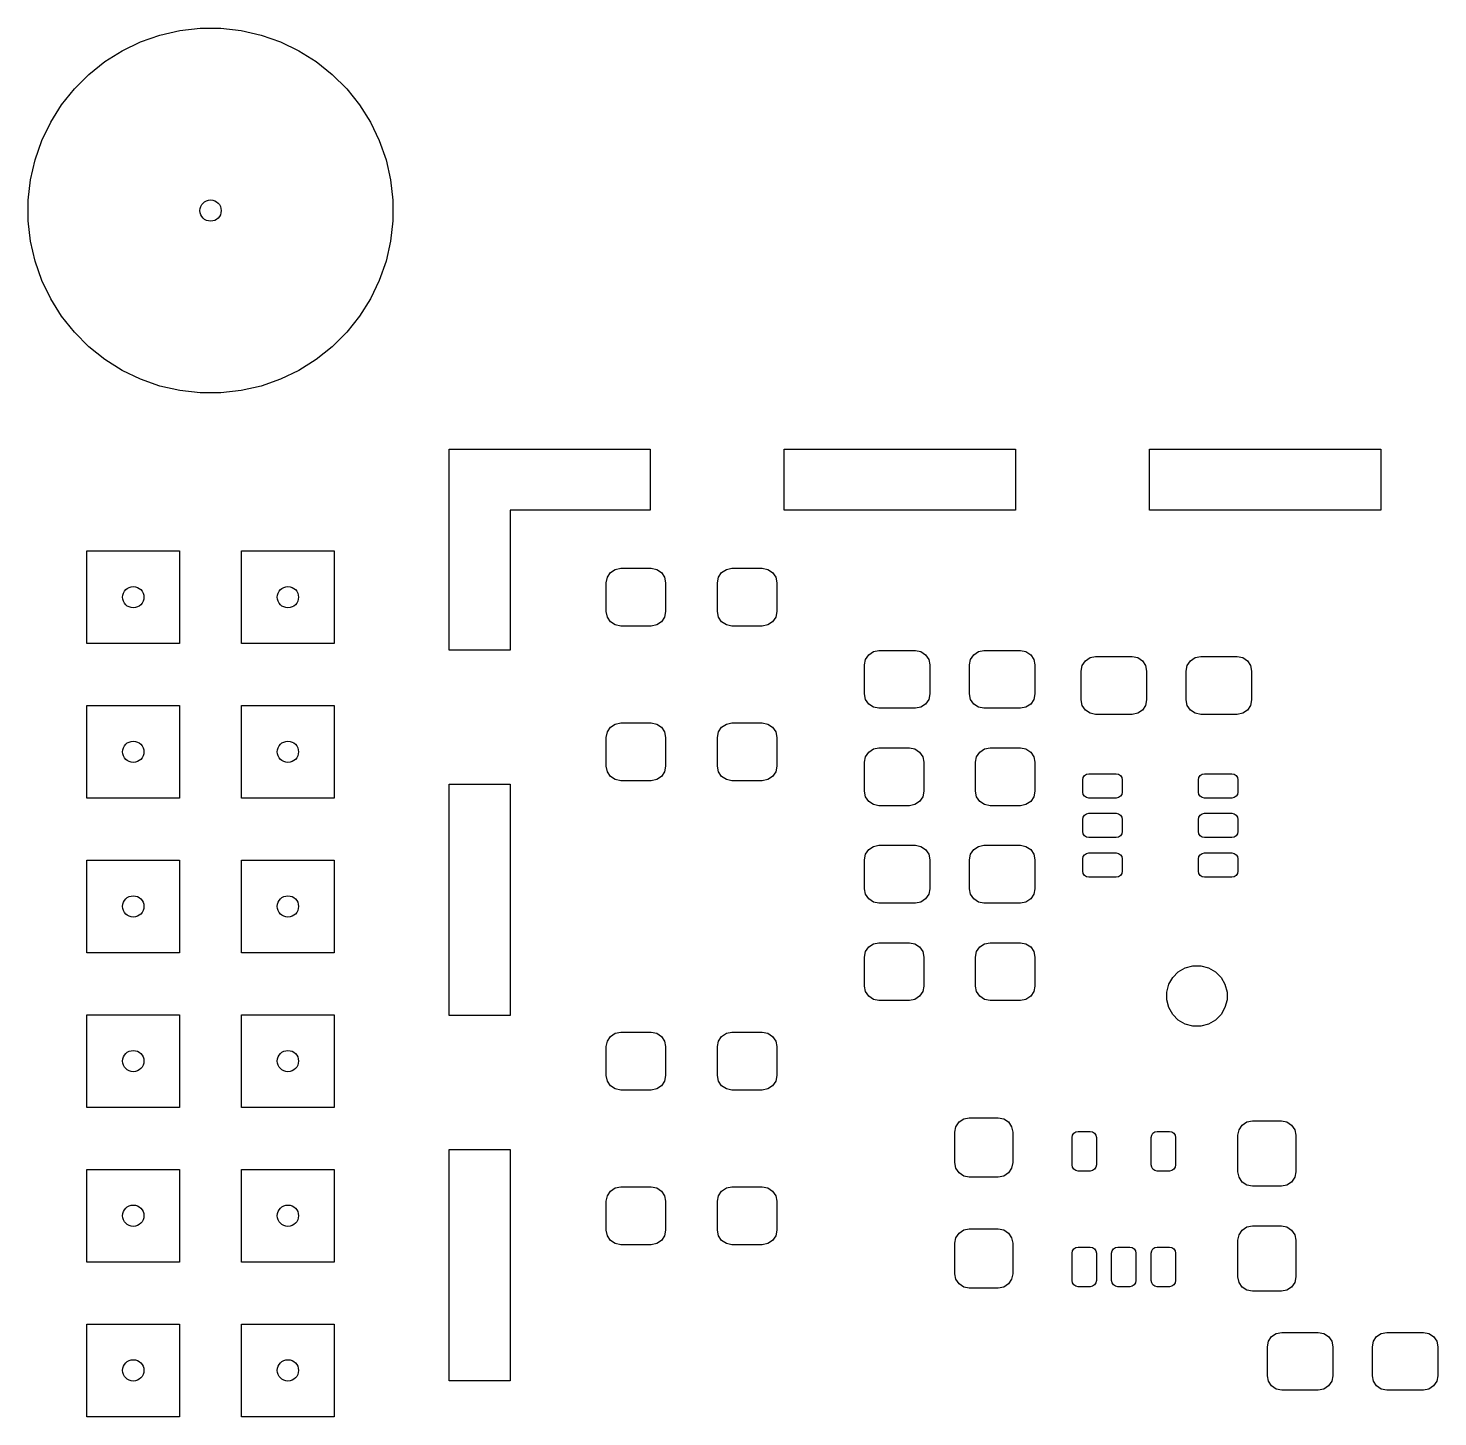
# Model space of a CAD drawing. Header units: inches. Extents: x 4.92 to 6.76, y -5.04 to -3.21.
# Drawn here: x 4.921 to 5.833, y -4.107 to -3.209 of the extents above; entities that cross this region are included whole.
import ezdxf

# ---------------------------------------------------------------- set-up
doc = ezdxf.new("R2010")
doc.units = ezdxf.units.IN
doc.header["$MEASUREMENT"] = 0
doc.layers.add('BLACK', color=250, linetype='CONTINUOUS')

msp = doc.modelspace()

# ---------------------------------------------------------------- linework, layer by layer
at = {"layer": 'BLACK', "linetype": 'CONTINUOUS'}
for p, q in [((4.98224, -3.2234), (4.99417, -3.21765)), ((4.99417, -3.21765), (5.00667, -3.21328)), ((5.00667, -3.21328), (5.01959, -3.21033)), ((5.01959, -3.21033), (5.03275, -3.20885)), ((5.03275, -3.20885), (5.04599, -3.20885)), ((5.04599, -3.20885), (5.05915, -3.21033)), ((5.05915, -3.21033), (5.07207, -3.21328)), ((5.07207, -3.21328), (5.08457, -3.21765)), ((5.08457, -3.21765), (5.0965, -3.2234)), ((4.97102, -3.23045), (4.98224, -3.2234)), ((5.0965, -3.2234), (5.10772, -3.23045)), ((4.96067, -3.2387), (4.97102, -3.23045)), ((5.10772, -3.23045), (5.11807, -3.2387)), ((4.9513, -3.24807), (4.96067, -3.2387)), ((5.11807, -3.2387), (5.12744, -3.24807)), ((4.94304, -3.25842), (4.9513, -3.24807)), ((5.12744, -3.24807), (5.1357, -3.25842)), ((4.936, -3.26964), (4.94304, -3.25842)), ((5.1357, -3.25842), (5.14274, -3.26964)), ((4.93025, -3.28157), (4.936, -3.26964)), ((5.14274, -3.26964), (5.14849, -3.28157)), ((4.92588, -3.29407), (4.93025, -3.28157)), ((5.14849, -3.28157), (5.15286, -3.29407)), ((4.92293, -3.30699), (4.92588, -3.29407)), ((5.15286, -3.29407), (5.15581, -3.30699)), ((4.92145, -3.32015), (4.92293, -3.30699)), ((5.15581, -3.30699), (5.15729, -3.32015)), ((4.92145, -3.33339), (4.92145, -3.32015)), ((5.15729, -3.32015), (5.15729, -3.33339)), ((4.92293, -3.34656), (4.92145, -3.33339)), ((5.15729, -3.33339), (5.15581, -3.34656)), ((4.92588, -3.35947), (4.92293, -3.34656)), ((5.15581, -3.34656), (5.15286, -3.35947)), ((4.93025, -3.37197), (4.92588, -3.35947)), ((5.15286, -3.35947), (5.14849, -3.37197)), ((4.936, -3.3839), (4.93025, -3.37197)), ((5.14849, -3.37197), (5.14274, -3.3839)), ((4.94304, -3.39512), (4.936, -3.3839)), ((5.14274, -3.3839), (5.1357, -3.39512)), ((4.9513, -3.40547), (4.94304, -3.39512)), ((5.1357, -3.39512), (5.12744, -3.40547)), ((4.96067, -3.41484), (4.9513, -3.40547)), ((5.12744, -3.40547), (5.11807, -3.41484)), ((4.97102, -3.4231), (4.96067, -3.41484)), ((5.11807, -3.41484), (5.10772, -3.4231)), ((4.98224, -3.43014), (4.97102, -3.4231)), ((5.10772, -3.4231), (5.0965, -3.43014)), ((4.99417, -3.43589), (4.98224, -3.43014)), ((5.00667, -3.44027), (4.99417, -3.43589)), ((5.08457, -3.43589), (5.07207, -3.44027)), ((5.0965, -3.43014), (5.08457, -3.43589)), ((5.01959, -3.44321), (5.00667, -3.44027)), ((5.03275, -3.4447), (5.01959, -3.44321)), ((5.04599, -3.4447), (5.03275, -3.4447)), ((5.05915, -3.44321), (5.04599, -3.4447)), ((5.07207, -3.44027), (5.05915, -3.44321)), ((5.1937, -3.52047), (5.1937, -3.4811)), ((5.1937, -3.4811), (5.23307, -3.4811)), ((5.23307, -3.4811), (5.32362, -3.4811)), ((5.32362, -3.4811), (5.32362, -3.52047)), ((5.41024, -3.52047), (5.41024, -3.4811)), ((5.41024, -3.4811), (5.55984, -3.4811)), ((5.55984, -3.4811), (5.55984, -3.52047)), ((5.64646, -3.52047), (5.64646, -3.4811)), ((5.64646, -3.4811), (5.79606, -3.4811)), ((5.79606, -3.4811), (5.79606, -3.52047)), ((5.1937, -3.61102), (5.1937, -3.52047)), ((5.32362, -3.52047), (5.23307, -3.52047)), ((5.23307, -3.52047), (5.23307, -3.61102)), ((5.55984, -3.52047), (5.41024, -3.52047)), ((5.79606, -3.52047), (5.64646, -3.52047)), ((4.95937, -3.60677), (4.95937, -3.54677)), ((4.95937, -3.54677), (5.01937, -3.54677)), ((5.01937, -3.54677), (5.01937, -3.60677)), ((5.05937, -3.60677), (5.05937, -3.54677)), ((5.05937, -3.54677), (5.11937, -3.54677)), ((5.11937, -3.54677), (5.11937, -3.60677)), ((5.29528, -3.56742), (5.29599, -3.56384)), ((5.29599, -3.56384), (5.29801, -3.56081)), ((5.29801, -3.56081), (5.30105, -3.55878)), ((5.30105, -3.55878), (5.30463, -3.55807)), ((5.30463, -3.55807), (5.32431, -3.55807)), ((5.32431, -3.55807), (5.32789, -3.55878)), ((5.32789, -3.55878), (5.33092, -3.56081)), ((5.33092, -3.56081), (5.33295, -3.56384)), ((5.33295, -3.56384), (5.33366, -3.56742)), ((5.36713, -3.56742), (5.36784, -3.56384)), ((5.36784, -3.56384), (5.36986, -3.56081)), ((5.36986, -3.56081), (5.3729, -3.55878)), ((5.3729, -3.55878), (5.37648, -3.55807)), ((5.37648, -3.55807), (5.39616, -3.55807)), ((5.39616, -3.55807), (5.39974, -3.55878)), ((5.39974, -3.55878), (5.40277, -3.56081)), ((5.40277, -3.56081), (5.4048, -3.56384)), ((5.4048, -3.56384), (5.40551, -3.56742)), ((5.29528, -3.58612), (5.29528, -3.56742)), ((5.33366, -3.56742), (5.33366, -3.58612)), ((5.36713, -3.58612), (5.36713, -3.56742)), ((5.40551, -3.56742), (5.40551, -3.58612)), ((5.29599, -3.5897), (5.29528, -3.58612)), ((5.29801, -3.59273), (5.29599, -3.5897)), ((5.33295, -3.5897), (5.33092, -3.59273)), ((5.33366, -3.58612), (5.33295, -3.5897)), ((5.36784, -3.5897), (5.36713, -3.58612)), ((5.36986, -3.59273), (5.36784, -3.5897)), ((5.4048, -3.5897), (5.40277, -3.59273)), ((5.40551, -3.58612), (5.4048, -3.5897)), ((5.30105, -3.59476), (5.29801, -3.59273)), ((5.30463, -3.59547), (5.30105, -3.59476)), ((5.32431, -3.59547), (5.30463, -3.59547)), ((5.32789, -3.59476), (5.32431, -3.59547)), ((5.33092, -3.59273), (5.32789, -3.59476)), ((5.3729, -3.59476), (5.36986, -3.59273)), ((5.37648, -3.59547), (5.3729, -3.59476)), ((5.39616, -3.59547), (5.37648, -3.59547)), ((5.39974, -3.59476), (5.39616, -3.59547)), ((5.40277, -3.59273), (5.39974, -3.59476)), ((5.01937, -3.60677), (4.95937, -3.60677)), ((5.11937, -3.60677), (5.05937, -3.60677)), ((5.23307, -3.61102), (5.1937, -3.61102)), ((5.4622, -3.62057), (5.46292, -3.61699)), ((5.46292, -3.61699), (5.46494, -3.61396)), ((5.46494, -3.61396), (5.46798, -3.61193)), ((5.46798, -3.61193), (5.47156, -3.61122)), ((5.47156, -3.61122), (5.49518, -3.61122)), ((5.49518, -3.61122), (5.49876, -3.61193)), ((5.49876, -3.61193), (5.50179, -3.61396)), ((5.50179, -3.61396), (5.50382, -3.61699)), ((5.50382, -3.61699), (5.50453, -3.62057)), ((5.53012, -3.62057), (5.53083, -3.61699)), ((5.53083, -3.61699), (5.53286, -3.61396)), ((5.53286, -3.61396), (5.53589, -3.61193)), ((5.53589, -3.61193), (5.53947, -3.61122)), ((5.53947, -3.61122), (5.56309, -3.61122)), ((5.56309, -3.61122), (5.56667, -3.61193)), ((5.56667, -3.61193), (5.5697, -3.61396)), ((5.5697, -3.61396), (5.57173, -3.61699)), ((5.57173, -3.61699), (5.57244, -3.62057)), ((5.60307, -3.62093), (5.6051, -3.6179)), ((5.6051, -3.6179), (5.60813, -3.61587)), ((5.60813, -3.61587), (5.61171, -3.61516)), ((5.61171, -3.61516), (5.63533, -3.61516)), ((5.63533, -3.61516), (5.63891, -3.61587)), ((5.63891, -3.61587), (5.64195, -3.6179)), ((5.64195, -3.6179), (5.64397, -3.62093)), ((5.67099, -3.62093), (5.67301, -3.6179)), ((5.67301, -3.6179), (5.67605, -3.61587)), ((5.67605, -3.61587), (5.67963, -3.61516)), ((5.67963, -3.61516), (5.70325, -3.61516)), ((5.70325, -3.61516), (5.70683, -3.61587)), ((5.70683, -3.61587), (5.70986, -3.6179)), ((5.70986, -3.6179), (5.71189, -3.62093)), ((5.4622, -3.63927), (5.4622, -3.62057)), ((5.50453, -3.62057), (5.50453, -3.63927)), ((5.53012, -3.63927), (5.53012, -3.62057)), ((5.57244, -3.62057), (5.57244, -3.63927)), ((5.60236, -3.62451), (5.60307, -3.62093)), ((5.60236, -3.64321), (5.60236, -3.62451)), ((5.64397, -3.62093), (5.64469, -3.62451)), ((5.64469, -3.62451), (5.64469, -3.64321)), ((5.67028, -3.62451), (5.67099, -3.62093)), ((5.67028, -3.64321), (5.67028, -3.62451)), ((5.71189, -3.62093), (5.7126, -3.62451)), ((5.7126, -3.62451), (5.7126, -3.64321)), ((5.46292, -3.64285), (5.4622, -3.63927)), ((5.46494, -3.64588), (5.46292, -3.64285)), ((5.46798, -3.64791), (5.46494, -3.64588)), ((5.50179, -3.64588), (5.49876, -3.64791)), ((5.50382, -3.64285), (5.50179, -3.64588)), ((5.50453, -3.63927), (5.50382, -3.64285)), ((5.53083, -3.64285), (5.53012, -3.63927)), ((5.53286, -3.64588), (5.53083, -3.64285)), ((5.53589, -3.64791), (5.53286, -3.64588)), ((5.5697, -3.64588), (5.56667, -3.64791)), ((5.57173, -3.64285), (5.5697, -3.64588)), ((5.57244, -3.63927), (5.57173, -3.64285)), ((5.60307, -3.64679), (5.60236, -3.64321)), ((5.64469, -3.64321), (5.64397, -3.64679)), ((5.67099, -3.64679), (5.67028, -3.64321)), ((5.7126, -3.64321), (5.71189, -3.64679)), ((4.95937, -3.70677), (4.95937, -3.64677)), ((4.95937, -3.64677), (5.01937, -3.64677)), ((5.01937, -3.64677), (5.01937, -3.70677)), ((5.05937, -3.70677), (5.05937, -3.64677)), ((5.05937, -3.64677), (5.11937, -3.64677)), ((5.11937, -3.64677), (5.11937, -3.70677)), ((5.47156, -3.64862), (5.46798, -3.64791)), ((5.49518, -3.64862), (5.47156, -3.64862)), ((5.49876, -3.64791), (5.49518, -3.64862)), ((5.53947, -3.64862), (5.53589, -3.64791)), ((5.56309, -3.64862), (5.53947, -3.64862)), ((5.56667, -3.64791), (5.56309, -3.64862)), ((5.6051, -3.64982), (5.60307, -3.64679)), ((5.60813, -3.65185), (5.6051, -3.64982)), ((5.61171, -3.65256), (5.60813, -3.65185)), ((5.63533, -3.65256), (5.61171, -3.65256)), ((5.63891, -3.65185), (5.63533, -3.65256)), ((5.64195, -3.64982), (5.63891, -3.65185)), ((5.64397, -3.64679), (5.64195, -3.64982)), ((5.67301, -3.64982), (5.67099, -3.64679)), ((5.67605, -3.65185), (5.67301, -3.64982)), ((5.67963, -3.65256), (5.67605, -3.65185)), ((5.70325, -3.65256), (5.67963, -3.65256)), ((5.70683, -3.65185), (5.70325, -3.65256)), ((5.70986, -3.64982), (5.70683, -3.65185)), ((5.71189, -3.64679), (5.70986, -3.64982)), ((5.29528, -3.66742), (5.29599, -3.66384)), ((5.29599, -3.66384), (5.29801, -3.66081)), ((5.29801, -3.66081), (5.30105, -3.65878)), ((5.30105, -3.65878), (5.30463, -3.65807)), ((5.30463, -3.65807), (5.32431, -3.65807)), ((5.32431, -3.65807), (5.32789, -3.65878)), ((5.32789, -3.65878), (5.33092, -3.66081)), ((5.33092, -3.66081), (5.33295, -3.66384)), ((5.33295, -3.66384), (5.33366, -3.66742)), ((5.36713, -3.66742), (5.36784, -3.66384)), ((5.36784, -3.66384), (5.36986, -3.66081)), ((5.36986, -3.66081), (5.3729, -3.65878)), ((5.3729, -3.65878), (5.37648, -3.65807)), ((5.37648, -3.65807), (5.39616, -3.65807)), ((5.39616, -3.65807), (5.39974, -3.65878)), ((5.39974, -3.65878), (5.40277, -3.66081)), ((5.40277, -3.66081), (5.4048, -3.66384)), ((5.4048, -3.66384), (5.40551, -3.66742)), ((5.29528, -3.68612), (5.29528, -3.66742)), ((5.33366, -3.66742), (5.33366, -3.68612)), ((5.36713, -3.68612), (5.36713, -3.66742)), ((5.40551, -3.66742), (5.40551, -3.68612)), ((5.4622, -3.68356), (5.46292, -3.67998)), ((5.46292, -3.67998), (5.46494, -3.67695)), ((5.46494, -3.67695), (5.46798, -3.67492)), ((5.46798, -3.67492), (5.47156, -3.67421)), ((5.47156, -3.67421), (5.49124, -3.67421)), ((5.49124, -3.67421), (5.49482, -3.67492)), ((5.49482, -3.67492), (5.49785, -3.67695)), ((5.49785, -3.67695), (5.49988, -3.67998)), ((5.49988, -3.67998), (5.50059, -3.68356)), ((5.53406, -3.68356), (5.53477, -3.67998)), ((5.53477, -3.67998), (5.53679, -3.67695)), ((5.53679, -3.67695), (5.53983, -3.67492)), ((5.53983, -3.67492), (5.54341, -3.67421)), ((5.54341, -3.67421), (5.56309, -3.67421)), ((5.56309, -3.67421), (5.56667, -3.67492)), ((5.56667, -3.67492), (5.5697, -3.67695)), ((5.5697, -3.67695), (5.57173, -3.67998)), ((5.57173, -3.67998), (5.57244, -3.68356)), ((5.29599, -3.6897), (5.29528, -3.68612)), ((5.29801, -3.69273), (5.29599, -3.6897)), ((5.33295, -3.6897), (5.33092, -3.69273)), ((5.33366, -3.68612), (5.33295, -3.6897)), ((5.36784, -3.6897), (5.36713, -3.68612)), ((5.36986, -3.69273), (5.36784, -3.6897)), ((5.4048, -3.6897), (5.40277, -3.69273)), ((5.40551, -3.68612), (5.4048, -3.6897)), ((5.4622, -3.70226), (5.4622, -3.68356)), ((5.50059, -3.68356), (5.50059, -3.70226)), ((5.53406, -3.70226), (5.53406, -3.68356)), ((5.57244, -3.68356), (5.57244, -3.70226)), ((5.6045, -3.6921), (5.60578, -3.69124)), ((5.60578, -3.69124), (5.60728, -3.69094)), ((5.60728, -3.69094), (5.625, -3.69094)), ((5.625, -3.69094), (5.62651, -3.69124)), ((5.62651, -3.69124), (5.62778, -3.6921)), ((5.6793, -3.6921), (5.68058, -3.69124)), ((5.68058, -3.69124), (5.68209, -3.69094)), ((5.68209, -3.69094), (5.6998, -3.69094)), ((5.6998, -3.69094), (5.70131, -3.69124)), ((5.70131, -3.69124), (5.70259, -3.6921)), ((5.1937, -3.84724), (5.1937, -3.69764)), ((5.1937, -3.69764), (5.23307, -3.69764)), ((5.23307, -3.69764), (5.23307, -3.84724)), ((5.30105, -3.69476), (5.29801, -3.69273)), ((5.30463, -3.69547), (5.30105, -3.69476)), ((5.32431, -3.69547), (5.30463, -3.69547)), ((5.32789, -3.69476), (5.32431, -3.69547)), ((5.33092, -3.69273), (5.32789, -3.69476)), ((5.3729, -3.69476), (5.36986, -3.69273)), ((5.37648, -3.69547), (5.3729, -3.69476)), ((5.39616, -3.69547), (5.37648, -3.69547)), ((5.39974, -3.69476), (5.39616, -3.69547)), ((5.40277, -3.69273), (5.39974, -3.69476)), ((5.60335, -3.69488), (5.60365, -3.69338)), ((5.60335, -3.70276), (5.60335, -3.69488)), ((5.60365, -3.69338), (5.6045, -3.6921)), ((5.62778, -3.6921), (5.62864, -3.69338)), ((5.62864, -3.69338), (5.62894, -3.69488)), ((5.62894, -3.69488), (5.62894, -3.70276)), ((5.67815, -3.69488), (5.67845, -3.69338)), ((5.67815, -3.70276), (5.67815, -3.69488)), ((5.67845, -3.69338), (5.6793, -3.6921)), ((5.70259, -3.6921), (5.70344, -3.69338)), ((5.70344, -3.69338), (5.70374, -3.69488)), ((5.70374, -3.69488), (5.70374, -3.70276)), ((5.01937, -3.70677), (4.95937, -3.70677)), ((5.11937, -3.70677), (5.05937, -3.70677)), ((5.46292, -3.70584), (5.4622, -3.70226)), ((5.46494, -3.70888), (5.46292, -3.70584)), ((5.46798, -3.7109), (5.46494, -3.70888)), ((5.49785, -3.70888), (5.49482, -3.7109)), ((5.49988, -3.70584), (5.49785, -3.70888)), ((5.50059, -3.70226), (5.49988, -3.70584)), ((5.53477, -3.70584), (5.53406, -3.70226)), ((5.53679, -3.70888), (5.53477, -3.70584)), ((5.53983, -3.7109), (5.53679, -3.70888)), ((5.5697, -3.70888), (5.56667, -3.7109)), ((5.57173, -3.70584), (5.5697, -3.70888)), ((5.57244, -3.70226), (5.57173, -3.70584)), ((5.60365, -3.70426), (5.60335, -3.70276)), ((5.6045, -3.70554), (5.60365, -3.70426)), ((5.60578, -3.70639), (5.6045, -3.70554)), ((5.60728, -3.70669), (5.60578, -3.70639)), ((5.625, -3.70669), (5.60728, -3.70669)), ((5.62651, -3.70639), (5.625, -3.70669)), ((5.62778, -3.70554), (5.62651, -3.70639)), ((5.62864, -3.70426), (5.62778, -3.70554)), ((5.62894, -3.70276), (5.62864, -3.70426)), ((5.67845, -3.70426), (5.67815, -3.70276)), ((5.6793, -3.70554), (5.67845, -3.70426)), ((5.68058, -3.70639), (5.6793, -3.70554)), ((5.68209, -3.70669), (5.68058, -3.70639)), ((5.6998, -3.70669), (5.68209, -3.70669)), ((5.70131, -3.70639), (5.6998, -3.70669)), ((5.70259, -3.70554), (5.70131, -3.70639)), ((5.70344, -3.70426), (5.70259, -3.70554)), ((5.70374, -3.70276), (5.70344, -3.70426)), ((5.47156, -3.71161), (5.46798, -3.7109)), ((5.49124, -3.71161), (5.47156, -3.71161)), ((5.49482, -3.7109), (5.49124, -3.71161)), ((5.54341, -3.71161), (5.53983, -3.7109)), ((5.56309, -3.71161), (5.54341, -3.71161)), ((5.56667, -3.7109), (5.56309, -3.71161)), ((5.60335, -3.72047), (5.60365, -3.71897)), ((5.60365, -3.71897), (5.6045, -3.71769)), ((5.6045, -3.71769), (5.60578, -3.71684)), ((5.60578, -3.71684), (5.60728, -3.71654)), ((5.60728, -3.71654), (5.625, -3.71654)), ((5.625, -3.71654), (5.62651, -3.71684)), ((5.62651, -3.71684), (5.62778, -3.71769)), ((5.62778, -3.71769), (5.62864, -3.71897)), ((5.62864, -3.71897), (5.62894, -3.72047)), ((5.67815, -3.72047), (5.67845, -3.71897)), ((5.67845, -3.71897), (5.6793, -3.71769)), ((5.6793, -3.71769), (5.68058, -3.71684)), ((5.68058, -3.71684), (5.68209, -3.71654)), ((5.68209, -3.71654), (5.6998, -3.71654)), ((5.6998, -3.71654), (5.70131, -3.71684)), ((5.70131, -3.71684), (5.70259, -3.71769)), ((5.70259, -3.71769), (5.70344, -3.71897)), ((5.70344, -3.71897), (5.70374, -3.72047)), ((5.60335, -3.72835), (5.60335, -3.72047)), ((5.62894, -3.72047), (5.62894, -3.72835)), ((5.67815, -3.72835), (5.67815, -3.72047)), ((5.70374, -3.72047), (5.70374, -3.72835)), ((5.46798, -3.73792), (5.47156, -3.7372)), ((5.47156, -3.7372), (5.49518, -3.7372)), ((5.49518, -3.7372), (5.49876, -3.73792)), ((5.53589, -3.73792), (5.53947, -3.7372)), ((5.53947, -3.7372), (5.56309, -3.7372)), ((5.56309, -3.7372), (5.56667, -3.73792)), ((5.60365, -3.72985), (5.60335, -3.72835)), ((5.6045, -3.73113), (5.60365, -3.72985)), ((5.60578, -3.73198), (5.6045, -3.73113)), ((5.60728, -3.73228), (5.60578, -3.73198)), ((5.625, -3.73228), (5.60728, -3.73228)), ((5.62651, -3.73198), (5.625, -3.73228)), ((5.62778, -3.73113), (5.62651, -3.73198)), ((5.62864, -3.72985), (5.62778, -3.73113)), ((5.62894, -3.72835), (5.62864, -3.72985)), ((5.67845, -3.72985), (5.67815, -3.72835)), ((5.6793, -3.73113), (5.67845, -3.72985)), ((5.68058, -3.73198), (5.6793, -3.73113)), ((5.68209, -3.73228), (5.68058, -3.73198)), ((5.6998, -3.73228), (5.68209, -3.73228)), ((5.70131, -3.73198), (5.6998, -3.73228)), ((5.70259, -3.73113), (5.70131, -3.73198)), ((5.70344, -3.72985), (5.70259, -3.73113)), ((5.70374, -3.72835), (5.70344, -3.72985)), ((5.4622, -3.74656), (5.46292, -3.74298)), ((5.46292, -3.74298), (5.46494, -3.73994)), ((5.46494, -3.73994), (5.46798, -3.73792)), ((5.49876, -3.73792), (5.50179, -3.73994)), ((5.50179, -3.73994), (5.50382, -3.74298)), ((5.50382, -3.74298), (5.50453, -3.74656)), ((5.53012, -3.74656), (5.53083, -3.74298)), ((5.53083, -3.74298), (5.53286, -3.73994)), ((5.53286, -3.73994), (5.53589, -3.73792)), ((5.56667, -3.73792), (5.5697, -3.73994)), ((5.5697, -3.73994), (5.57173, -3.74298)), ((5.57173, -3.74298), (5.57244, -3.74656)), ((5.60335, -3.74606), (5.60365, -3.74456)), ((5.60335, -3.75394), (5.60335, -3.74606)), ((5.60365, -3.74456), (5.6045, -3.74328)), ((5.6045, -3.74328), (5.60578, -3.74243)), ((5.60578, -3.74243), (5.60728, -3.74213)), ((5.60728, -3.74213), (5.625, -3.74213)), ((5.625, -3.74213), (5.62651, -3.74243)), ((5.62651, -3.74243), (5.62778, -3.74328)), ((5.62778, -3.74328), (5.62864, -3.74456)), ((5.62864, -3.74456), (5.62894, -3.74606)), ((5.62894, -3.74606), (5.62894, -3.75394)), ((5.67815, -3.74606), (5.67845, -3.74456)), ((5.67815, -3.75394), (5.67815, -3.74606)), ((5.67845, -3.74456), (5.6793, -3.74328)), ((5.6793, -3.74328), (5.68058, -3.74243)), ((5.68058, -3.74243), (5.68209, -3.74213)), ((5.68209, -3.74213), (5.6998, -3.74213)), ((5.6998, -3.74213), (5.70131, -3.74243)), ((5.70131, -3.74243), (5.70259, -3.74328)), ((5.70259, -3.74328), (5.70344, -3.74456)), ((5.70344, -3.74456), (5.70374, -3.74606)), ((5.70374, -3.74606), (5.70374, -3.75394)), ((4.95937, -3.80677), (4.95937, -3.74677)), ((4.95937, -3.74677), (5.01937, -3.74677)), ((5.01937, -3.74677), (5.01937, -3.80677)), ((5.05937, -3.80677), (5.05937, -3.74677)), ((5.05937, -3.74677), (5.11937, -3.74677)), ((5.11937, -3.74677), (5.11937, -3.80677)), ((5.4622, -3.76526), (5.4622, -3.74656)), ((5.50453, -3.74656), (5.50453, -3.76526)), ((5.53012, -3.76526), (5.53012, -3.74656)), ((5.57244, -3.74656), (5.57244, -3.76526)), ((5.60365, -3.75544), (5.60335, -3.75394)), ((5.6045, -3.75672), (5.60365, -3.75544)), ((5.62864, -3.75544), (5.62778, -3.75672)), ((5.62894, -3.75394), (5.62864, -3.75544)), ((5.67845, -3.75544), (5.67815, -3.75394)), ((5.6793, -3.75672), (5.67845, -3.75544)), ((5.70344, -3.75544), (5.70259, -3.75672)), ((5.70374, -3.75394), (5.70344, -3.75544)), ((5.60578, -3.75757), (5.6045, -3.75672)), ((5.60728, -3.75787), (5.60578, -3.75757)), ((5.625, -3.75787), (5.60728, -3.75787)), ((5.62651, -3.75757), (5.625, -3.75787)), ((5.62778, -3.75672), (5.62651, -3.75757)), ((5.68058, -3.75757), (5.6793, -3.75672)), ((5.68209, -3.75787), (5.68058, -3.75757)), ((5.6998, -3.75787), (5.68209, -3.75787)), ((5.70131, -3.75757), (5.6998, -3.75787)), ((5.70259, -3.75672), (5.70131, -3.75757)), ((5.46292, -3.76883), (5.4622, -3.76526)), ((5.46494, -3.77187), (5.46292, -3.76883)), ((5.46798, -3.77389), (5.46494, -3.77187)), ((5.50179, -3.77187), (5.49876, -3.77389)), ((5.50382, -3.76883), (5.50179, -3.77187)), ((5.50453, -3.76526), (5.50382, -3.76883)), ((5.53083, -3.76883), (5.53012, -3.76526)), ((5.53286, -3.77187), (5.53083, -3.76883)), ((5.53589, -3.77389), (5.53286, -3.77187)), ((5.5697, -3.77187), (5.56667, -3.77389)), ((5.57173, -3.76883), (5.5697, -3.77187)), ((5.57244, -3.76526), (5.57173, -3.76883)), ((5.47156, -3.77461), (5.46798, -3.77389)), ((5.49518, -3.77461), (5.47156, -3.77461)), ((5.49876, -3.77389), (5.49518, -3.77461)), ((5.53947, -3.77461), (5.53589, -3.77389)), ((5.56309, -3.77461), (5.53947, -3.77461)), ((5.56667, -3.77389), (5.56309, -3.77461)), ((5.46494, -3.80294), (5.46798, -3.80091)), ((5.46798, -3.80091), (5.47156, -3.8002)), ((5.47156, -3.8002), (5.49124, -3.8002)), ((5.49124, -3.8002), (5.49482, -3.80091)), ((5.49482, -3.80091), (5.49785, -3.80294)), ((5.53679, -3.80294), (5.53983, -3.80091)), ((5.53983, -3.80091), (5.54341, -3.8002)), ((5.54341, -3.8002), (5.56309, -3.8002)), ((5.56309, -3.8002), (5.56667, -3.80091)), ((5.56667, -3.80091), (5.5697, -3.80294)), ((5.01937, -3.80677), (4.95937, -3.80677)), ((5.11937, -3.80677), (5.05937, -3.80677)), ((5.4622, -3.80955), (5.46292, -3.80597)), ((5.4622, -3.82825), (5.4622, -3.80955)), ((5.46292, -3.80597), (5.46494, -3.80294)), ((5.49785, -3.80294), (5.49988, -3.80597)), ((5.49988, -3.80597), (5.50059, -3.80955)), ((5.50059, -3.80955), (5.50059, -3.82825)), ((5.53406, -3.80955), (5.53477, -3.80597)), ((5.53406, -3.82825), (5.53406, -3.80955)), ((5.53477, -3.80597), (5.53679, -3.80294)), ((5.5697, -3.80294), (5.57173, -3.80597)), ((5.57173, -3.80597), (5.57244, -3.80955)), ((5.57244, -3.80955), (5.57244, -3.82825)), ((5.66155, -3.82266), (5.66518, -3.81903)), ((5.66518, -3.81903), (5.66963, -3.81646)), ((5.66963, -3.81646), (5.6746, -3.81513)), ((5.6746, -3.81513), (5.67973, -3.81513)), ((5.67973, -3.81513), (5.6847, -3.81646)), ((5.6847, -3.81646), (5.68915, -3.81903)), ((5.68915, -3.81903), (5.69278, -3.82266)), ((5.46292, -3.83183), (5.4622, -3.82825)), ((5.50059, -3.82825), (5.49988, -3.83183)), ((5.53477, -3.83183), (5.53406, -3.82825)), ((5.57244, -3.82825), (5.57173, -3.83183)), ((5.65765, -3.83208), (5.65898, -3.82711)), ((5.65898, -3.82711), (5.66155, -3.82266)), ((5.69278, -3.82266), (5.69535, -3.82711)), ((5.69535, -3.82711), (5.69668, -3.83208)), ((5.46494, -3.83486), (5.46292, -3.83183)), ((5.46798, -3.83689), (5.46494, -3.83486)), ((5.47156, -3.8376), (5.46798, -3.83689)), ((5.49482, -3.83689), (5.49124, -3.8376)), ((5.49785, -3.83486), (5.49482, -3.83689)), ((5.49988, -3.83183), (5.49785, -3.83486)), ((5.53679, -3.83486), (5.53477, -3.83183)), ((5.53983, -3.83689), (5.53679, -3.83486)), ((5.54341, -3.8376), (5.53983, -3.83689)), ((5.56667, -3.83689), (5.56309, -3.8376)), ((5.5697, -3.83486), (5.56667, -3.83689)), ((5.57173, -3.83183), (5.5697, -3.83486)), ((5.65765, -3.83722), (5.65765, -3.83208)), ((5.65898, -3.84218), (5.65765, -3.83722)), ((5.69668, -3.83722), (5.69535, -3.84218)), ((5.69668, -3.83208), (5.69668, -3.83722)), ((5.49124, -3.8376), (5.47156, -3.8376)), ((5.56309, -3.8376), (5.54341, -3.8376)), ((5.66155, -3.84663), (5.65898, -3.84218)), ((5.66518, -3.85026), (5.66155, -3.84663)), ((5.69278, -3.84663), (5.68915, -3.85026)), ((5.69535, -3.84218), (5.69278, -3.84663)), ((4.95937, -3.90677), (4.95937, -3.84677)), ((4.95937, -3.84677), (5.01937, -3.84677)), ((5.01937, -3.84677), (5.01937, -3.90677)), ((5.05937, -3.90677), (5.05937, -3.84677)), ((5.05937, -3.84677), (5.11937, -3.84677)), ((5.11937, -3.84677), (5.11937, -3.90677)), ((5.23307, -3.84724), (5.1937, -3.84724)), ((5.66963, -3.85283), (5.66518, -3.85026)), ((5.6746, -3.85416), (5.66963, -3.85283)), ((5.67973, -3.85416), (5.6746, -3.85416)), ((5.6847, -3.85283), (5.67973, -3.85416)), ((5.68915, -3.85026), (5.6847, -3.85283)), ((5.29528, -3.86742), (5.29599, -3.86384)), ((5.29599, -3.86384), (5.29801, -3.86081)), ((5.29801, -3.86081), (5.30105, -3.85878)), ((5.30105, -3.85878), (5.30463, -3.85807)), ((5.30463, -3.85807), (5.32431, -3.85807)), ((5.32431, -3.85807), (5.32789, -3.85878)), ((5.32789, -3.85878), (5.33092, -3.86081)), ((5.33092, -3.86081), (5.33295, -3.86384)), ((5.33295, -3.86384), (5.33366, -3.86742)), ((5.36713, -3.86742), (5.36784, -3.86384)), ((5.36784, -3.86384), (5.36986, -3.86081)), ((5.36986, -3.86081), (5.3729, -3.85878)), ((5.3729, -3.85878), (5.37648, -3.85807)), ((5.37648, -3.85807), (5.39616, -3.85807)), ((5.39616, -3.85807), (5.39974, -3.85878)), ((5.39974, -3.85878), (5.40277, -3.86081)), ((5.40277, -3.86081), (5.4048, -3.86384)), ((5.4048, -3.86384), (5.40551, -3.86742)), ((5.29528, -3.88612), (5.29528, -3.86742)), ((5.33366, -3.86742), (5.33366, -3.88612)), ((5.36713, -3.88612), (5.36713, -3.86742)), ((5.40551, -3.86742), (5.40551, -3.88612)), ((5.29599, -3.8897), (5.29528, -3.88612)), ((5.29801, -3.89273), (5.29599, -3.8897)), ((5.33295, -3.8897), (5.33092, -3.89273)), ((5.33366, -3.88612), (5.33295, -3.8897)), ((5.36784, -3.8897), (5.36713, -3.88612)), ((5.36986, -3.89273), (5.36784, -3.8897)), ((5.4048, -3.8897), (5.40277, -3.89273)), ((5.40551, -3.88612), (5.4048, -3.8897)), ((5.30105, -3.89476), (5.29801, -3.89273)), ((5.30463, -3.89547), (5.30105, -3.89476)), ((5.32431, -3.89547), (5.30463, -3.89547)), ((5.32789, -3.89476), (5.32431, -3.89547)), ((5.33092, -3.89273), (5.32789, -3.89476)), ((5.3729, -3.89476), (5.36986, -3.89273)), ((5.37648, -3.89547), (5.3729, -3.89476)), ((5.39616, -3.89547), (5.37648, -3.89547)), ((5.39974, -3.89476), (5.39616, -3.89547)), ((5.40277, -3.89273), (5.39974, -3.89476)), ((5.01937, -3.90677), (4.95937, -3.90677)), ((5.11937, -3.90677), (5.05937, -3.90677)), ((5.52067, -3.92274), (5.52138, -3.91916)), ((5.52138, -3.91916), (5.52341, -3.91612)), ((5.52341, -3.91612), (5.52644, -3.9141)), ((5.52644, -3.9141), (5.53002, -3.91339)), ((5.53002, -3.91339), (5.54872, -3.91339)), ((5.54872, -3.91339), (5.5523, -3.9141)), ((5.5523, -3.9141), (5.55533, -3.91612)), ((5.55533, -3.91612), (5.55736, -3.91916)), ((5.55736, -3.91916), (5.55807, -3.92274)), ((5.70445, -3.92113), (5.70648, -3.91809)), ((5.70648, -3.91809), (5.70951, -3.91607)), ((5.70951, -3.91607), (5.71309, -3.91535)), ((5.71309, -3.91535), (5.73179, -3.91535)), ((5.73179, -3.91535), (5.73537, -3.91607)), ((5.73537, -3.91607), (5.7384, -3.91809)), ((5.7384, -3.91809), (5.74043, -3.92113)), ((5.52067, -3.94242), (5.52067, -3.92274)), ((5.55807, -3.92274), (5.55807, -3.94242)), ((5.59646, -3.92618), (5.59676, -3.92467)), ((5.59646, -3.9439), (5.59646, -3.92618)), ((5.59676, -3.92467), (5.59761, -3.9234)), ((5.59761, -3.9234), (5.59889, -3.92254)), ((5.59889, -3.92254), (5.60039, -3.92224)), ((5.60039, -3.92224), (5.60827, -3.92224)), ((5.60827, -3.92224), (5.60977, -3.92254)), ((5.60977, -3.92254), (5.61105, -3.9234)), ((5.61105, -3.9234), (5.61191, -3.92467)), ((5.61191, -3.92467), (5.6122, -3.92618)), ((5.6122, -3.92618), (5.6122, -3.9439)), ((5.64764, -3.92618), (5.64794, -3.92467)), ((5.64764, -3.9439), (5.64764, -3.92618)), ((5.64794, -3.92467), (5.64879, -3.9234)), ((5.64879, -3.9234), (5.65007, -3.92254)), ((5.65007, -3.92254), (5.65157, -3.92224)), ((5.65157, -3.92224), (5.65945, -3.92224)), ((5.65945, -3.92224), (5.66096, -3.92254)), ((5.66096, -3.92254), (5.66223, -3.9234)), ((5.66223, -3.9234), (5.66309, -3.92467)), ((5.66309, -3.92467), (5.66339, -3.92618)), ((5.66339, -3.92618), (5.66339, -3.9439)), ((5.70374, -3.9247), (5.70445, -3.92113)), ((5.70374, -3.94833), (5.70374, -3.9247)), ((5.74043, -3.92113), (5.74114, -3.9247)), ((5.74114, -3.9247), (5.74114, -3.94833)), ((5.1937, -4.08346), (5.1937, -3.93386)), ((5.1937, -3.93386), (5.23307, -3.93386)), ((5.23307, -3.93386), (5.23307, -4.08346)), ((4.95937, -4.00677), (4.95937, -3.94677)), ((4.95937, -3.94677), (5.01937, -3.94677)), ((5.01937, -3.94677), (5.01937, -4.00677)), ((5.05937, -4.00677), (5.05937, -3.94677)), ((5.05937, -3.94677), (5.11937, -3.94677)), ((5.11937, -3.94677), (5.11937, -4.00677)), ((5.52138, -3.946), (5.52067, -3.94242)), ((5.52341, -3.94903), (5.52138, -3.946)), ((5.55736, -3.946), (5.55533, -3.94903)), ((5.55807, -3.94242), (5.55736, -3.946)), ((5.59676, -3.9454), (5.59646, -3.9439)), ((5.59761, -3.94668), (5.59676, -3.9454)), ((5.59889, -3.94753), (5.59761, -3.94668)), ((5.61105, -3.94668), (5.60977, -3.94753)), ((5.61191, -3.9454), (5.61105, -3.94668)), ((5.6122, -3.9439), (5.61191, -3.9454)), ((5.64794, -3.9454), (5.64764, -3.9439)), ((5.64879, -3.94668), (5.64794, -3.9454)), ((5.65007, -3.94753), (5.64879, -3.94668)), ((5.66223, -3.94668), (5.66096, -3.94753)), ((5.66309, -3.9454), (5.66223, -3.94668)), ((5.66339, -3.9439), (5.66309, -3.9454)), ((5.52644, -3.95106), (5.52341, -3.94903)), ((5.53002, -3.95177), (5.52644, -3.95106)), ((5.54872, -3.95177), (5.53002, -3.95177)), ((5.5523, -3.95106), (5.54872, -3.95177)), ((5.55533, -3.94903), (5.5523, -3.95106)), ((5.60039, -3.94783), (5.59889, -3.94753)), ((5.60827, -3.94783), (5.60039, -3.94783)), ((5.60977, -3.94753), (5.60827, -3.94783)), ((5.65157, -3.94783), (5.65007, -3.94753)), ((5.65945, -3.94783), (5.65157, -3.94783)), ((5.66096, -3.94753), (5.65945, -3.94783)), ((5.70445, -3.95191), (5.70374, -3.94833)), ((5.70648, -3.95494), (5.70445, -3.95191)), ((5.70951, -3.95697), (5.70648, -3.95494)), ((5.7384, -3.95494), (5.73537, -3.95697)), ((5.74043, -3.95191), (5.7384, -3.95494)), ((5.74114, -3.94833), (5.74043, -3.95191)), ((5.29528, -3.96742), (5.29599, -3.96384)), ((5.29599, -3.96384), (5.29801, -3.96081)), ((5.29801, -3.96081), (5.30105, -3.95878)), ((5.30105, -3.95878), (5.30463, -3.95807)), ((5.30463, -3.95807), (5.32431, -3.95807)), ((5.32431, -3.95807), (5.32789, -3.95878)), ((5.32789, -3.95878), (5.33092, -3.96081)), ((5.33092, -3.96081), (5.33295, -3.96384)), ((5.33295, -3.96384), (5.33366, -3.96742)), ((5.36713, -3.96742), (5.36784, -3.96384)), ((5.36784, -3.96384), (5.36986, -3.96081)), ((5.36986, -3.96081), (5.3729, -3.95878)), ((5.3729, -3.95878), (5.37648, -3.95807)), ((5.37648, -3.95807), (5.39616, -3.95807)), ((5.39616, -3.95807), (5.39974, -3.95878)), ((5.39974, -3.95878), (5.40277, -3.96081)), ((5.40277, -3.96081), (5.4048, -3.96384)), ((5.4048, -3.96384), (5.40551, -3.96742)), ((5.71309, -3.95768), (5.70951, -3.95697)), ((5.73179, -3.95768), (5.71309, -3.95768)), ((5.73537, -3.95697), (5.73179, -3.95768)), ((5.29528, -3.98612), (5.29528, -3.96742)), ((5.33366, -3.96742), (5.33366, -3.98612)), ((5.36713, -3.98612), (5.36713, -3.96742)), ((5.40551, -3.96742), (5.40551, -3.98612)), ((5.70951, -3.98398), (5.71309, -3.98327)), ((5.71309, -3.98327), (5.73179, -3.98327)), ((5.73179, -3.98327), (5.73537, -3.98398)), ((5.29599, -3.9897), (5.29528, -3.98612)), ((5.29801, -3.99273), (5.29599, -3.9897)), ((5.33295, -3.9897), (5.33092, -3.99273)), ((5.33366, -3.98612), (5.33295, -3.9897)), ((5.36784, -3.9897), (5.36713, -3.98612)), ((5.36986, -3.99273), (5.36784, -3.9897)), ((5.4048, -3.9897), (5.40277, -3.99273)), ((5.40551, -3.98612), (5.4048, -3.9897)), ((5.52067, -3.99459), (5.52138, -3.99101)), ((5.52138, -3.99101), (5.52341, -3.98797)), ((5.52341, -3.98797), (5.52644, -3.98595)), ((5.52644, -3.98595), (5.53002, -3.98524)), ((5.53002, -3.98524), (5.54872, -3.98524)), ((5.54872, -3.98524), (5.5523, -3.98595)), ((5.5523, -3.98595), (5.55533, -3.98797)), ((5.55533, -3.98797), (5.55736, -3.99101)), ((5.55736, -3.99101), (5.55807, -3.99459)), ((5.70374, -3.99262), (5.70445, -3.98904)), ((5.70445, -3.98904), (5.70648, -3.98601)), ((5.70648, -3.98601), (5.70951, -3.98398)), ((5.73537, -3.98398), (5.7384, -3.98601)), ((5.7384, -3.98601), (5.74043, -3.98904)), ((5.74043, -3.98904), (5.74114, -3.99262)), ((5.30105, -3.99476), (5.29801, -3.99273)), ((5.30463, -3.99547), (5.30105, -3.99476)), ((5.32431, -3.99547), (5.30463, -3.99547)), ((5.32789, -3.99476), (5.32431, -3.99547)), ((5.33092, -3.99273), (5.32789, -3.99476)), ((5.3729, -3.99476), (5.36986, -3.99273)), ((5.37648, -3.99547), (5.3729, -3.99476)), ((5.39616, -3.99547), (5.37648, -3.99547)), ((5.39974, -3.99476), (5.39616, -3.99547)), ((5.40277, -3.99273), (5.39974, -3.99476)), ((5.52067, -4.01427), (5.52067, -3.99459)), ((5.55807, -3.99459), (5.55807, -4.01427)), ((5.59646, -4.00098), (5.59676, -3.99948)), ((5.59646, -4.0187), (5.59646, -4.00098)), ((5.59676, -3.99948), (5.59761, -3.9982)), ((5.59761, -3.9982), (5.59889, -3.99735)), ((5.59889, -3.99735), (5.60039, -3.99705)), ((5.60039, -3.99705), (5.60827, -3.99705)), ((5.60827, -3.99705), (5.60977, -3.99735)), ((5.60977, -3.99735), (5.61105, -3.9982)), ((5.61105, -3.9982), (5.61191, -3.99948)), ((5.61191, -3.99948), (5.6122, -4.00098)), ((5.6122, -4.00098), (5.6122, -4.0187)), ((5.62205, -4.00098), (5.62235, -3.99948)), ((5.62205, -4.0187), (5.62205, -4.00098)), ((5.62235, -3.99948), (5.6232, -3.9982)), ((5.6232, -3.9982), (5.62448, -3.99735)), ((5.62448, -3.99735), (5.62598, -3.99705)), ((5.62598, -3.99705), (5.63386, -3.99705)), ((5.63386, -3.99705), (5.63536, -3.99735)), ((5.63536, -3.99735), (5.63664, -3.9982)), ((5.63664, -3.9982), (5.6375, -3.99948)), ((5.6375, -3.99948), (5.6378, -4.00098)), ((5.6378, -4.00098), (5.6378, -4.0187)), ((5.64764, -4.00098), (5.64794, -3.99948)), ((5.64764, -4.0187), (5.64764, -4.00098)), ((5.64794, -3.99948), (5.64879, -3.9982)), ((5.64879, -3.9982), (5.65007, -3.99735)), ((5.65007, -3.99735), (5.65157, -3.99705)), ((5.65157, -3.99705), (5.65945, -3.99705)), ((5.65945, -3.99705), (5.66096, -3.99735)), ((5.66096, -3.99735), (5.66223, -3.9982)), ((5.66223, -3.9982), (5.66309, -3.99948)), ((5.66309, -3.99948), (5.66339, -4.00098)), ((5.66339, -4.00098), (5.66339, -4.0187)), ((5.70374, -4.01624), (5.70374, -3.99262)), ((5.74114, -3.99262), (5.74114, -4.01624)), ((5.01937, -4.00677), (4.95937, -4.00677)), ((5.11937, -4.00677), (5.05937, -4.00677)), ((5.52138, -4.01785), (5.52067, -4.01427)), ((5.52341, -4.02088), (5.52138, -4.01785)), ((5.55736, -4.01785), (5.55533, -4.02088)), ((5.55807, -4.01427), (5.55736, -4.01785)), ((5.59676, -4.02021), (5.59646, -4.0187)), ((5.6122, -4.0187), (5.61191, -4.02021)), ((5.62235, -4.02021), (5.62205, -4.0187)), ((5.6378, -4.0187), (5.6375, -4.02021)), ((5.64794, -4.02021), (5.64764, -4.0187)), ((5.66339, -4.0187), (5.66309, -4.02021)), ((5.70445, -4.01982), (5.70374, -4.01624)), ((5.70648, -4.02285), (5.70445, -4.01982)), ((5.74043, -4.01982), (5.7384, -4.02285)), ((5.74114, -4.01624), (5.74043, -4.01982)), ((5.52644, -4.02291), (5.52341, -4.02088)), ((5.53002, -4.02362), (5.52644, -4.02291)), ((5.54872, -4.02362), (5.53002, -4.02362)), ((5.5523, -4.02291), (5.54872, -4.02362)), ((5.55533, -4.02088), (5.5523, -4.02291)), ((5.59761, -4.02148), (5.59676, -4.02021)), ((5.59889, -4.02234), (5.59761, -4.02148)), ((5.60039, -4.02264), (5.59889, -4.02234)), ((5.60827, -4.02264), (5.60039, -4.02264)), ((5.60977, -4.02234), (5.60827, -4.02264)), ((5.61105, -4.02148), (5.60977, -4.02234)), ((5.61191, -4.02021), (5.61105, -4.02148)), ((5.6232, -4.02148), (5.62235, -4.02021)), ((5.62448, -4.02234), (5.6232, -4.02148)), ((5.62598, -4.02264), (5.62448, -4.02234)), ((5.63386, -4.02264), (5.62598, -4.02264)), ((5.63536, -4.02234), (5.63386, -4.02264)), ((5.63664, -4.02148), (5.63536, -4.02234)), ((5.6375, -4.02021), (5.63664, -4.02148)), ((5.64879, -4.02148), (5.64794, -4.02021)), ((5.65007, -4.02234), (5.64879, -4.02148)), ((5.65157, -4.02264), (5.65007, -4.02234)), ((5.65945, -4.02264), (5.65157, -4.02264)), ((5.66096, -4.02234), (5.65945, -4.02264)), ((5.66223, -4.02148), (5.66096, -4.02234)), ((5.66309, -4.02021), (5.66223, -4.02148)), ((5.70951, -4.02488), (5.70648, -4.02285)), ((5.71309, -4.02559), (5.70951, -4.02488)), ((5.73179, -4.02559), (5.71309, -4.02559)), ((5.73537, -4.02488), (5.73179, -4.02559)), ((5.7384, -4.02285), (5.73537, -4.02488)), ((4.95937, -4.10677), (4.95937, -4.04677)), ((4.95937, -4.04677), (5.01937, -4.04677)), ((5.01937, -4.04677), (5.01937, -4.10677)), ((5.05937, -4.10677), (5.05937, -4.04677)), ((5.05937, -4.04677), (5.11937, -4.04677)), ((5.11937, -4.04677), (5.11937, -4.10677)), ((5.72345, -4.05794), (5.72547, -4.0549)), ((5.72547, -4.0549), (5.72851, -4.05288)), ((5.72851, -4.05288), (5.73209, -4.05217)), ((5.73209, -4.05217), (5.75571, -4.05217)), ((5.75571, -4.05217), (5.75929, -4.05288)), ((5.75929, -4.05288), (5.76232, -4.0549)), ((5.76232, -4.0549), (5.76435, -4.05794)), ((5.79136, -4.05794), (5.79339, -4.0549)), ((5.79339, -4.0549), (5.79642, -4.05288)), ((5.79642, -4.05288), (5.8, -4.05217)), ((5.8, -4.05217), (5.82362, -4.05217)), ((5.82362, -4.05217), (5.8272, -4.05288)), ((5.8272, -4.05288), (5.83023, -4.0549)), ((5.83023, -4.0549), (5.83226, -4.05794)), ((5.72274, -4.06152), (5.72345, -4.05794)), ((5.72274, -4.08022), (5.72274, -4.06152)), ((5.76435, -4.05794), (5.76506, -4.06152)), ((5.76506, -4.06152), (5.76506, -4.08022)), ((5.79065, -4.06152), (5.79136, -4.05794)), ((5.79065, -4.08022), (5.79065, -4.06152)), ((5.83226, -4.05794), (5.83297, -4.06152)), ((5.83297, -4.06152), (5.83297, -4.08022)), ((5.23307, -4.08346), (5.1937, -4.08346)), ((5.72345, -4.08379), (5.72274, -4.08022)), ((5.76506, -4.08022), (5.76435, -4.08379)), ((5.79136, -4.08379), (5.79065, -4.08022)), ((5.83297, -4.08022), (5.83226, -4.08379)), ((5.72547, -4.08683), (5.72345, -4.08379)), ((5.72851, -4.08886), (5.72547, -4.08683)), ((5.73209, -4.08957), (5.72851, -4.08886)), ((5.75571, -4.08957), (5.73209, -4.08957)), ((5.75929, -4.08886), (5.75571, -4.08957)), ((5.76232, -4.08683), (5.75929, -4.08886)), ((5.76435, -4.08379), (5.76232, -4.08683)), ((5.79339, -4.08683), (5.79136, -4.08379)), ((5.79642, -4.08886), (5.79339, -4.08683)), ((5.8, -4.08957), (5.79642, -4.08886)), ((5.82362, -4.08957), (5.8, -4.08957)), ((5.8272, -4.08886), (5.82362, -4.08957)), ((5.83023, -4.08683), (5.8272, -4.08886)), ((5.83226, -4.08379), (5.83023, -4.08683)), ((5.01937, -4.10677), (4.95937, -4.10677)), ((5.11937, -4.10677), (5.05937, -4.10677))]:
    msp.add_line(p, q, dxfattribs=at)
at = {"layer": 'BLACK'}
for centre in [(5.03937, -3.32677), (4.98937, -3.57677), (5.08937, -3.57677), (4.98937, -3.67677), (5.08937, -3.67677), (4.98937, -3.77677), (5.08937, -3.77677), (4.98937, -3.87677), (5.08937, -3.87677), (4.98937, -3.97677), (5.08937, -3.97677), (4.98937, -4.07677), (5.08937, -4.07677)]:
    msp.add_circle(centre, 0.00689, dxfattribs=at)
at = {"layer": 'WHITE'}
for centre in [(5.03937, -3.32677), (4.98937, -3.57677), (5.08937, -3.57677), (4.98937, -3.67677), (5.08937, -3.67677), (4.98937, -3.77677), (5.08937, -3.77677), (4.98937, -3.87677), (5.08937, -3.87677), (4.98937, -3.97677), (5.08937, -3.97677), (4.98937, -4.07677), (5.08937, -4.07677)]:
    msp.add_circle(centre, 0.00689, dxfattribs=at)

doc.saveas('drawing.dxf')
